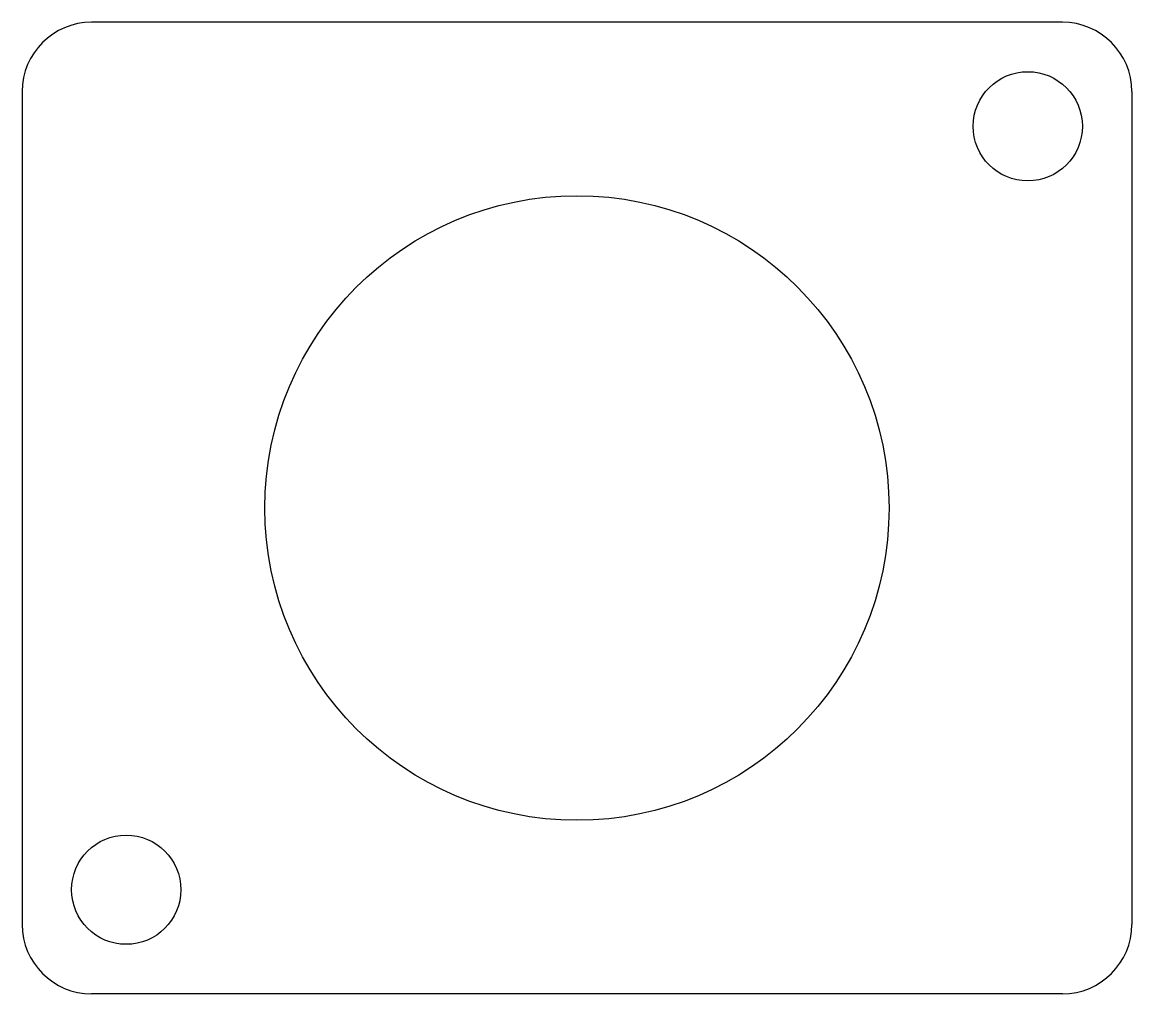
# Model space of a CAD drawing. Extents: x 1.07 to 3.07, y 6.13 to 7.88.
import ezdxf

# ---------------------------------------------------------------- set-up
doc = ezdxf.new("R2010")
doc.units = 0
doc.header["$LTSCALE"] = 0.5
doc.header["$MEASUREMENT"] = 0
doc.layers.add('VISIBLE', color=7, linetype='CONTINUOUS')

msp = doc.modelspace()

# ---------------------------------------------------------------- linework, layer by layer
at = {"layer": 'VISIBLE'}
for p, q in [((2.9435, 7.8773), (1.1935, 7.8773)), ((1.0685, 7.7523), (1.0685, 6.2523)), ((3.0685, 7.7523), (3.0685, 6.2523)), ((2.9435, 6.1273), (1.1935, 6.1273))]:
    msp.add_line(p, q, dxfattribs=at)
for centre, radius in [((2.881, 7.6898), 0.0984), ((2.0685, 7.0023), 0.5625), ((1.256, 6.3148), 0.0984)]:
    msp.add_circle(centre, radius, dxfattribs=at)
for centre, start, end in [((1.1935, 7.7523), 90, 180), ((2.9435, 7.7523), 0, 90), ((1.1935, 6.2523), 180, 270), ((2.9435, 6.2523), 270, 0)]:
    msp.add_arc(centre, 0.125, start, end, dxfattribs=at)

doc.saveas('drawing.dxf')
